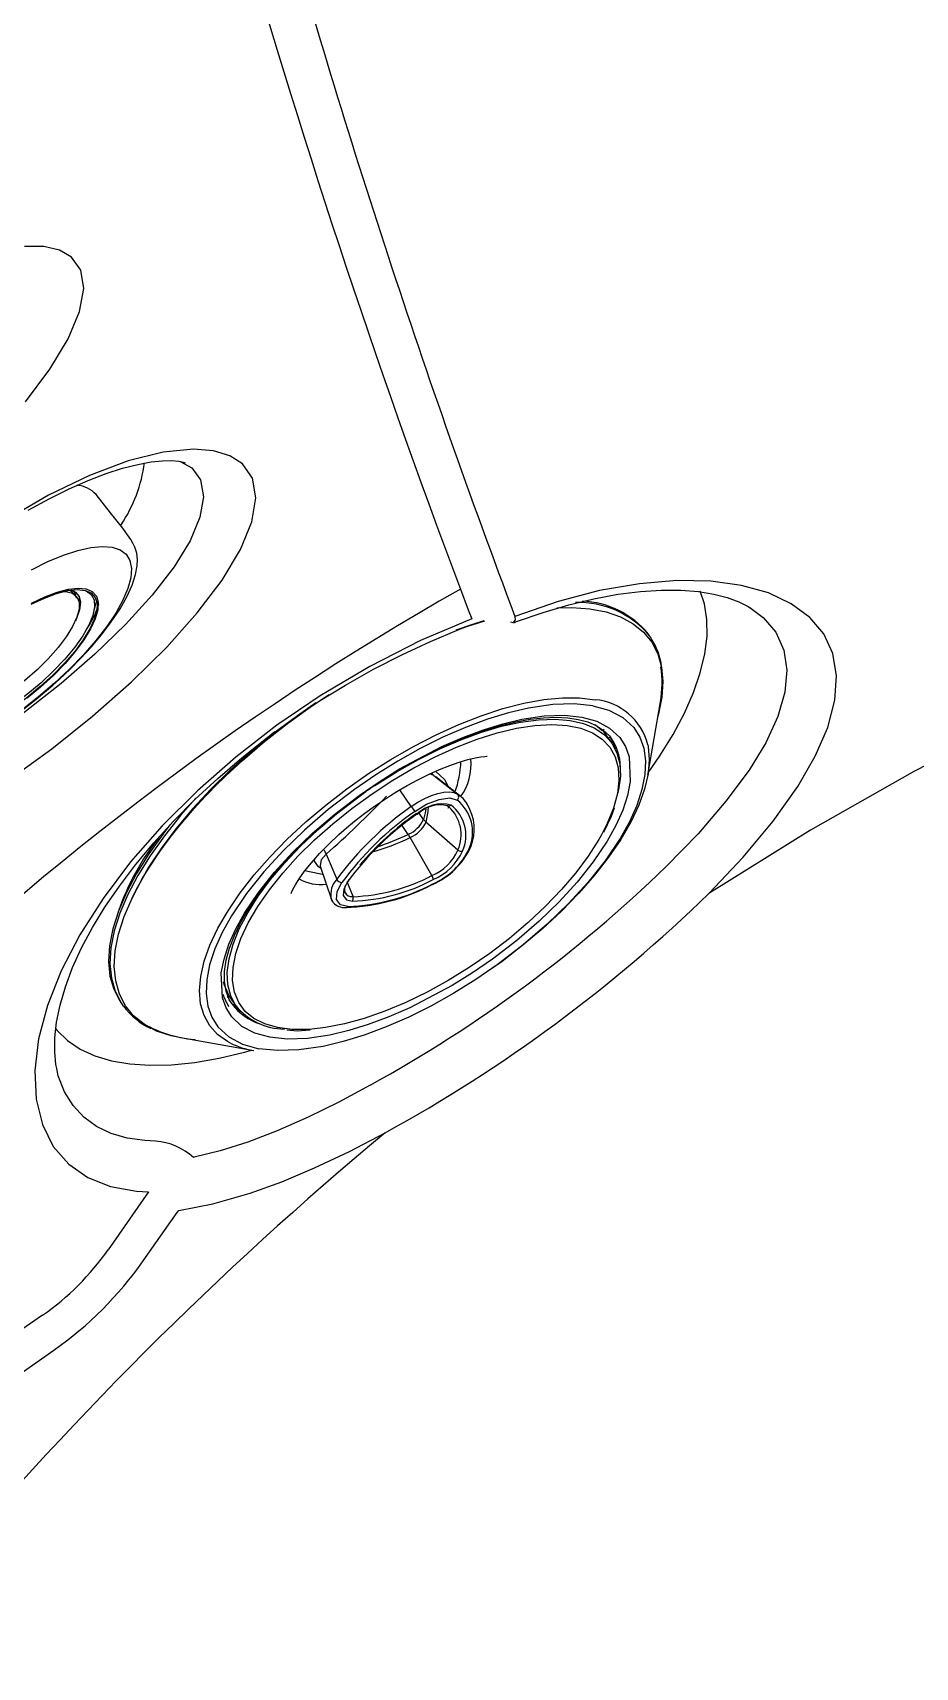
# Model space of a CAD drawing. Extents: x 527 to 611, y 788 to 934.
# Drawn here: x 542.11 to 546.65, y 870.37 to 878.79 of the extents above; entities that cross this region are included whole.
import ezdxf

# ---------------------------------------------------------------- set-up
doc = ezdxf.new("R2010")
doc.units = 0
doc.header["$MEASUREMENT"] = 0
for name, color, linetype in [('1', 4, 'Continuous'), ('BDIM_GREEN', 3, 'Continuous'), ('BDIM_YELLOW', 2, 'Continuous')]:
    doc.layers.add(name, color=color, linetype=linetype)

# ---------------------------------------------------------------- blocks, each defined once
blk = doc.blocks.new('2018 FLAIR')
at = {"layer": '1', "linetype": 'Continuous', "lineweight": 25}
for p, q in [((17.697, 72.4024), (17.6884, 72.3913)), ((17.6956, 72.4195), (17.697, 72.4024)), ((15.8073, 69.4553), (15.5997, 69.1574)), ((15.7804, 69.0997), (15.9554, 69.3492)), ((15.9554, 69.3492), (15.9634, 69.36)), ((15.0708, 68.4647), (15.3202, 68.6396))]:
    blk.add_line(p, q, dxfattribs=at)
at = {"layer": '1', "linetype": 'Continuous', "lineweight": 25, "flags": 128}
for points in [[(15.1743, 73.5249), (15.3006, 73.6948), (15.394, 73.851), (15.4528, 73.9908), (15.4744, 74.1092), (15.4595, 74.2047), (15.4114, 74.2715), (15.3497, 74.3069), (15.2685, 74.3255), (15.17, 74.3266)], [(15.0932, 71.5813), (15.3096, 71.7383), (15.5204, 71.9068), (15.7202, 72.0832), (15.9018, 72.2618), (16.0591, 72.438), (16.1876, 72.6077), (16.2817, 72.765), (16.3401, 72.9077), (16.3603, 73.0303), (16.3431, 73.1317), (16.2922, 73.2054), (16.2274, 73.2473), (16.1428, 73.273), (16.0404, 73.2815), (15.883, 73.2661), (15.7031, 73.2213), (15.5035, 73.1467), (15.2922, 73.0445), (15.0739, 72.9163)], [(27.6466, 73.3073), (26.8987, 73.3415), (26.1445, 73.3367), (25.4011, 73.2938), (24.6528, 73.2123), (24.0025, 73.11), (23.349, 72.9773), (22.7068, 72.8171), (22.0628, 72.6221), (21.4229, 72.3931), (20.8595, 72.1619), (20.3026, 71.905), (19.7528, 71.6228), (19.2169, 71.3188), (18.6946, 70.9926)], [(15.1887, 72.9667), (15.2956, 73.0256), (15.3993, 73.0771), (15.4979, 73.1208), (15.5901, 73.1562), (15.6744, 73.1834), (15.7524, 73.2034), (15.8215, 73.2161), (15.8806, 73.2223), (15.9284, 73.223), (15.9637, 73.2197), (15.9861, 73.2148), (15.9962, 73.2111), (15.9961, 73.2112), (15.9961, 73.2112)], [(15.971, 73.2181), (16.0314, 73.186), (16.0758, 73.123), (16.0909, 73.0364), (16.0731, 72.9316), (16.0218, 72.8095), (15.9394, 72.6751), (15.8269, 72.5299), (15.6896, 72.3793), (15.5314, 72.2262), (15.358, 72.075), (15.1753, 71.9298), (14.9883, 71.794), (14.8037, 71.6727), (14.6247, 71.5679), (14.4581, 71.4844), (14.3054, 71.4235), (14.172, 71.3882), (14.0595, 71.3791), (13.9706, 71.3978), (13.9082, 71.4437), (13.9082, 71.4437)], [(18.6946, 70.9926), (18.8715, 71.1801), (19.0251, 71.3649), (19.1517, 71.5432), (19.242, 71.6996), (19.3066, 71.8486), (19.3436, 71.9879), (19.352, 72.1137), (19.3327, 72.2285), (19.2861, 72.3301), (19.2148, 72.415), (19.119, 72.4858), (19.0006, 72.541), (18.8617, 72.5795), (18.7037, 72.6009), (18.5298, 72.6045), (18.3368, 72.5887), (18.1316, 72.5529), (17.9181, 72.497), (17.6956, 72.4195)], [(17.4143, 72.5608), (17.4552, 72.4535), (17.4729, 72.4073)], [(17.69, 72.3878), (17.7035, 72.3931), (17.8403, 72.4405), (17.9738, 72.4799), (18.1026, 72.5111), (18.2257, 72.5341), (18.342, 72.5489), (18.4504, 72.5558), (18.5502, 72.5553), (18.6403, 72.548), (18.7196, 72.5351), (18.7892, 72.5171), (18.8483, 72.4953), (18.8966, 72.4708), (18.9041, 72.4657)], [(18.3818, 71.615), (18.4414, 71.7011), (18.5103, 71.8126), (18.5683, 71.9216), (18.6151, 72.0274), (18.6502, 72.1294), (18.6735, 72.2267), (18.6849, 72.3187), (18.6841, 72.4047), (18.6712, 72.4842), (18.649, 72.5506)], [(18.9044, 72.466), (18.9746, 72.4149), (19.0391, 72.3384), (19.0804, 72.2466), (19.096, 72.143), (19.086, 72.0296), (19.0492, 71.9038), (18.9869, 71.7694), (18.9011, 71.6285), (18.7819, 71.4675), (18.6386, 71.3006), (18.4746, 71.1314)], [(17.4729, 72.4073), (17.2097, 72.2957), (16.9474, 72.1628), (16.6923, 72.0113), (16.4697, 71.859), (16.2575, 71.6945), (16.0598, 71.521), (15.879, 71.3407), (15.716, 71.1549), (15.574, 70.9674), (15.4546, 70.7801), (15.3585, 70.5948), (15.2874, 70.4153), (15.2422, 70.2432), (15.2228, 70.0812), (15.2293, 69.9332), (15.2614, 69.8027), (15.3178, 69.6899), (15.3972, 69.5977), (15.4949, 69.5298), (15.6119, 69.4833), (15.746, 69.4589), (15.8073, 69.4553)], [(15.3361, 70.0913), (15.3313, 70.1113), (15.3247, 70.1761), (15.3256, 70.2492), (15.3347, 70.3301), (15.3527, 70.418), (15.38, 70.5119), (15.4169, 70.6107), (15.4634, 70.713), (15.5194, 70.8177), (15.5838, 70.9229), (15.6578, 71.0308), (15.7417, 71.1411), (15.835, 71.2528), (15.9371, 71.3649), (16.0474, 71.4762), (16.1649, 71.5856), (16.2884, 71.6918), (16.417, 71.7938), (16.5494, 71.8907), (16.6843, 71.9815), (16.8226, 72.0667), (16.9664, 72.1475), (17.1127, 72.2224), (17.26, 72.2911), (17.4069, 72.353), (17.451, 72.3697)], [(17.6731, 72.3914), (17.6848, 72.3891), (17.686, 72.3889)], [(15.3286, 70.2971), (15.3369, 70.287), (15.3908, 70.2346), (15.4557, 70.1908), (15.5311, 70.156), (15.6166, 70.1304), (15.7115, 70.1142), (15.8152, 70.1075), (15.927, 70.1103), (16.046, 70.1227), (16.1714, 70.1445), (16.3024, 70.1756), (16.3379, 70.1854)], [(15.8446, 69.7172), (15.7891, 69.7192), (15.698, 69.7317), (15.6153, 69.7556), (15.5396, 69.7921), (15.4742, 69.8403), (15.4192, 69.9003), (15.3757, 69.9709), (15.3432, 70.054), (15.3353, 70.0911)], [(16.9499, 70.0051), (16.788, 69.9181), (16.6299, 69.84), (16.4714, 69.7698), (16.3193, 69.7112), (16.1777, 69.6661), (16.0432, 69.6335), (16.0396, 69.6328)], [(15.9634, 69.36), (16.1395, 69.3935), (16.3323, 69.449), (16.4941, 69.5078), (16.6625, 69.5787), (16.8426, 69.6639), (17.0272, 69.7602)], [(15.2625, 68.8203), (15.0709, 68.6878), (14.9646, 68.6127)]]:
    blk.add_lwpolyline(points, dxfattribs=at)
at = {"layer": '1', "linetype": 'Continuous', "lineweight": 25}
for centre, radius, start, end in [((60.0313, 88.3705), 45.2409, 195.66123, 200.64509), ((59.5829, 88.4354), 45.0576, 195.85456, 200.62908), ((15.0588, 73.3031), 0.7338, 325.98138, 352.86437), ((24.7016, 59.7177), 14.7666, 119.57089, 150.42536), ((13.5092, 76.2583), 7.1372, 298.82095, 314.0832), ((13.3206, 76.5193), 7.7087, 298.73952, 314.19741), ((28.7644, 55.6547), 18.3501, 129.76403, 140.23267), ((15.8182, 69.3885), 0.3297, 47.80737, 85.40344), ((14.5042, 69.9159), 1.3325, 304.68811, 325.30232), ((14.2396, 70.1806), 1.8821, 305.04201, 324.95274)]:
    blk.add_arc(centre, radius, start, end, dxfattribs=at)
at = {"layer": 'BDIM_GREEN', "linetype": 'Continuous', "lineweight": 25}
for p, q in [((15.5244, 72.4361), (15.5383, 72.4894)), ((18.3888, 72.3207), (18.3818, 72.3307)), ((18.3796, 71.6022), (18.4446, 71.9795)), ((18.1089, 71.8641), (18.1455, 71.8327)), ((18.1455, 71.8327), (18.1552, 71.8396)), ((18.1939, 71.7682), (18.1477, 71.8343)), ((18.1866, 71.7981), (18.1775, 71.7917)), ((17.277, 71.6007), (17.3994, 71.504)), ((17.4111, 71.4955), (17.2879, 71.5928)), ((17.3994, 71.504), (17.4111, 71.4955)), ((17.3443, 71.4472), (17.3549, 71.4395)), ((17.4021, 71.2158), (17.2373, 71.3602)), ((17.2681, 71.0852), (17.1564, 71.2813)), ((16.7226, 71.1948), (16.7775, 71.0657)), ((17.4688, 71.2345), (17.4684, 71.2333)), ((16.6929, 71.1334), (16.748, 70.9663)), ((15.7227, 70.9681), (15.7168, 70.9552)), ((15.6653, 70.4308), (15.6723, 70.4208)), ((15.6723, 70.4208), (15.6782, 70.4126)), ((16.2131, 70.4592), (16.2228, 70.4661)), ((16.2223, 70.4657), (16.2582, 70.4143)), ((16.2385, 70.4218), (16.2354, 70.4264)), ((16.252, 70.4231), (16.2446, 70.4178)), ((15.9737, 70.2514), (16.3504, 70.1829))]:
    blk.add_line(p, q, dxfattribs=at)
at = {"layer": 'BDIM_GREEN', "linetype": 'Continuous', "lineweight": 25, "flags": 128}
for points in [[(15.2301, 71.9935), (15.3161, 72.066), (15.3497, 72.0963), (15.4041, 72.1477), (15.4584, 72.2026), (15.513, 72.2621), (15.5665, 72.3257), (15.6163, 72.3914), (15.6618, 72.4598), (15.6967, 72.5215), (15.7237, 72.5809), (15.7414, 72.6353), (15.7497, 72.6802), (15.7511, 72.7129), (15.7474, 72.7459), (15.7378, 72.7775), (15.728, 72.7981), (15.7176, 72.8156), (15.7088, 72.8289), (15.692, 72.852), (15.675, 72.8743), (15.6467, 72.9105), (15.6129, 72.9535), (15.5388, 73.0474)], [(15.2062, 72.6606), (15.2899, 72.7023), (15.3694, 72.7357), (15.4435, 72.7601), (15.5109, 72.7753), (15.5704, 72.7809), (15.6211, 72.7768), (15.6619, 72.7631), (15.6924, 72.7401), (15.7118, 72.7081), (15.7199, 72.6677), (15.7166, 72.6195), (15.7019, 72.5645), (15.676, 72.5035), (15.6395, 72.4376), (15.5929, 72.3678), (15.537, 72.2955), (15.4728, 72.2219), (15.4013, 72.1481), (15.3239, 72.0755), (15.2418, 72.0053), (15.1565, 71.9387)], [(15.2046, 72.4888), (15.2734, 72.5215), (15.3376, 72.5457), (15.3955, 72.5607), (15.4458, 72.5661), (15.4872, 72.5619), (15.5187, 72.5482), (15.5395, 72.5252), (15.5492, 72.4936), (15.5473, 72.4541), (15.5341, 72.4077), (15.5099, 72.3555), (15.4752, 72.2989), (15.4308, 72.2391), (15.378, 72.1778), (15.3179, 72.1164), (15.2521, 72.0564), (15.1822, 71.9993)], [(15.2039, 72.4824), (15.2716, 72.5146), (15.3347, 72.5384), (15.3918, 72.5531), (15.4412, 72.5585), (15.482, 72.5544), (15.513, 72.5408), (15.5335, 72.5182), (15.5429, 72.4871), (15.5412, 72.4482), (15.5282, 72.4025), (15.5043, 72.3512), (15.4701, 72.2955), (15.4265, 72.2367), (15.3745, 72.1763), (15.3154, 72.1159), (15.2506, 72.0568), (15.1818, 72.0006)], [(15.4795, 72.555), (15.4874, 72.5518), (15.513, 72.533), (15.5273, 72.505), (15.5301, 72.4687), (15.5211, 72.4249), (15.5007, 72.3748), (15.4694, 72.3197), (15.428, 72.261), (15.3775, 72.2002), (15.3193, 72.139), (15.2549, 72.0788), (15.186, 72.0212), (15.1142, 71.9678), (15.0416, 71.9199), (14.9699, 71.8788), (14.9011, 71.8455), (14.8368, 71.8209), (14.7789, 71.8056), (14.7287, 71.8001)], [(15.3738, 72.5493), (15.383, 72.5486), (15.4162, 72.5395), (15.4389, 72.5211), (15.4505, 72.4937), (15.4507, 72.4583), (15.4394, 72.4159), (15.4171, 72.3676), (15.3842, 72.3149), (15.3419, 72.2592), (15.2913, 72.2022), (15.2338, 72.1455), (15.1711, 72.0908), (15.105, 72.0396), (15.0375, 71.9933), (14.9704, 71.9534), (14.9057, 71.921), (14.8452, 71.8969), (14.7907, 71.882), (14.7438, 71.8766)], [(15.4151, 72.5555), (15.4323, 72.5458), (15.4502, 72.5235), (15.4571, 72.4928), (15.453, 72.4547), (15.4378, 72.4101), (15.4312, 72.3958)], [(15.4197, 72.5535), (15.4228, 72.5497), (15.432, 72.532)], [(15.449, 72.526), (15.4504, 72.513), (15.4499, 72.4967)], [(15.5399, 72.4361), (15.5306, 72.4074), (15.5064, 72.3555), (15.4719, 72.2992), (15.4279, 72.2399), (15.3753, 72.1789), (15.3156, 72.1179), (15.2502, 72.0582), (15.1807, 72.0014), (15.1088, 71.9489), (15.0363, 71.902), (14.965, 71.8618), (14.8966, 71.8292), (14.8329, 71.8053), (14.7753, 71.7904), (14.7318, 71.7851)], [(15.5408, 72.4995), (15.5387, 72.4907), (15.5383, 72.4894)], [(17.9118, 72.4649), (17.9882, 72.4661), (18.0812, 72.4592), (18.1653, 72.4429), (18.2399, 72.4172), (18.3043, 72.3824), (18.358, 72.3389), (18.4004, 72.2869), (18.4313, 72.2269), (18.4503, 72.1594), (18.4574, 72.0851), (18.4524, 72.0044), (18.4353, 71.9182), (18.4317, 71.9046)], [(17.5358, 72.397), (17.4723, 72.3775), (17.3904, 72.3493)], [(17.4022, 72.3529), (17.4206, 72.3594), (17.5404, 72.3979)], [(18.3975, 72.3076), (18.3943, 72.3125), (18.3888, 72.3207)], [(16.0485, 70.2378), (16.0081, 70.242), (15.9239, 70.2584), (15.8494, 70.284), (15.785, 70.3188), (15.7313, 70.3624), (15.6889, 70.4144), (15.658, 70.4744), (15.639, 70.5418), (15.6319, 70.6162), (15.6369, 70.6968), (15.654, 70.783), (15.6828, 70.8741), (15.7233, 70.9692), (15.7751, 71.0675), (15.8377, 71.1683), (15.9106, 71.2707), (15.9932, 71.3737), (16.0847, 71.4765), (16.1845, 71.5783), (16.2915, 71.6781), (16.405, 71.7751), (16.524, 71.8685), (16.6474, 71.9575), (16.7382, 72.0182)], [(14.1348, 71.9163), (14.1496, 71.8982), (14.253, 71.7726), (14.2796, 71.7407), (14.2994, 71.7177), (14.318, 71.6974), (14.3324, 71.6833), (14.3515, 71.6676), (14.378, 71.6515), (14.4172, 71.6374), (14.4608, 71.631), (14.5114, 71.6315), (14.5703, 71.6398), (14.6424, 71.6578), (14.7123, 71.6818), (14.7934, 71.7162), (14.8694, 71.7537), (14.9533, 71.8006), (15.0295, 71.8479), (15.091, 71.8892), (15.1413, 71.9252), (15.2301, 71.9935)], [(16.6704, 71.9743), (16.5761, 71.9081), (16.4553, 71.8167), (16.3396, 71.7213), (16.2298, 71.6228), (16.127, 71.5219), (16.0321, 71.4197), (15.9457, 71.3168), (15.8687, 71.2142), (15.8017, 71.1129), (15.7453, 71.0136), (15.7168, 70.9552)], [(18.0967, 71.96), (18.0008, 71.97), (17.8901, 71.9664), (17.7656, 71.9481), (17.6619, 71.9236), (17.554, 71.8905), (17.4404, 71.8481), (17.3246, 71.7975), (17.2079, 71.7392), (17.0915, 71.6739), (16.979, 71.6037), (16.8692, 71.5282), (16.7342, 71.425), (16.6109, 71.319), (16.5008, 71.2126), (16.4016, 71.1041), (16.3123, 70.9918), (16.2358, 70.8778), (16.1875, 70.7909), (16.1499, 70.7069), (16.123, 70.6251), (16.1079, 70.548), (16.1048, 70.4765), (16.1137, 70.4115), (16.1341, 70.3546), (16.1656, 70.3051), (16.2219, 70.2533), (16.2929, 70.2161), (16.376, 70.193)], [(18.0967, 71.96), (18.1798, 71.9369), (18.2508, 71.8997), (18.307, 71.8479), (18.3386, 71.7984), (18.3589, 71.7416), (18.3679, 71.6765), (18.3648, 71.6051), (18.3497, 71.528), (18.3228, 71.4461), (18.2852, 71.3621), (18.2369, 71.2752), (18.1604, 71.1612), (18.0711, 71.049), (17.9719, 70.9405), (17.8617, 70.834), (17.7385, 70.728), (17.6035, 70.6248), (17.4937, 70.5493), (17.3812, 70.4792), (17.2648, 70.4139), (17.1481, 70.3556), (17.0323, 70.305), (16.9187, 70.2626), (16.8107, 70.2295), (16.7071, 70.205), (16.5825, 70.1866), (16.4718, 70.183), (16.376, 70.193)], [(16.4333, 70.2518), (16.3557, 70.2734), (16.2894, 70.3081), (16.2369, 70.3565), (16.2074, 70.4027), (16.1885, 70.4558), (16.183, 70.5832), (16.1971, 70.6551), (16.2222, 70.7315), (16.2573, 70.8099), (16.3024, 70.891), (16.3738, 70.9974), (16.4572, 71.1022), (16.5498, 71.2035), (16.6526, 71.3029), (16.7676, 71.4018), (16.8936, 71.4982), (16.9961, 71.5686), (17.1012, 71.6341), (17.3187, 71.7495), (17.4268, 71.7967), (17.5328, 71.8363), (17.6336, 71.8672), (17.7303, 71.89), (17.8466, 71.9072), (17.9499, 71.9105), (18.0394, 71.9012)], [(18.0394, 71.9012), (18.117, 71.8796), (18.1832, 71.8449), (18.2358, 71.7966), (18.2652, 71.7504), (18.2842, 71.6973), (18.2897, 71.5699), (18.2756, 71.4979), (18.2504, 71.4215), (18.2154, 71.3431), (18.1703, 71.262), (18.0988, 71.1556), (18.0155, 71.0508), (17.9229, 70.9495), (17.8201, 70.8502), (17.7051, 70.7512), (17.5791, 70.6549), (17.4765, 70.5844), (17.3715, 70.519), (17.1539, 70.4036), (17.0459, 70.3564), (16.9399, 70.3168), (16.8391, 70.2859), (16.7424, 70.263), (16.6261, 70.2459), (16.5227, 70.2425), (16.4333, 70.2518)], [(17.1972, 71.6831), (17.2209, 71.696), (17.2995, 71.7354), (17.3804, 71.7721), (17.4621, 71.8052), (17.5433, 71.834), (17.6229, 71.858), (17.7, 71.8767), (17.7737, 71.8901), (17.8432, 71.8981), (17.9081, 71.9005), (17.9678, 71.8976), (18.0219, 71.8895), (18.0703, 71.8763), (18.1131, 71.8581), (18.1502, 71.8344), (18.182, 71.8042), (18.1937, 71.7867)], [(16.4594, 71.8255), (16.4544, 71.8215), (16.3397, 71.727), (16.231, 71.6294), (16.1291, 71.5295), (16.035, 71.4282), (15.9495, 71.3263), (15.8732, 71.2247), (15.8068, 71.1243), (15.751, 71.0259), (15.7227, 70.9681)], [(18.3794, 71.7591), (18.3813, 71.7496), (18.387, 71.6824), (18.3808, 71.6091), (18.3628, 71.5304), (18.3331, 71.4472), (18.2922, 71.3603), (18.2403, 71.2706), (18.178, 71.179), (18.106, 71.0865), (18.025, 70.994), (17.9359, 70.9024), (17.8394, 70.8127), (17.7368, 70.7259), (17.6289, 70.6427), (17.5701, 70.6006)], [(18.2125, 71.7365), (18.2013, 71.7692), (18.1866, 71.7981)], [(18.1914, 71.7717), (18.1942, 71.7678), (18.2206, 71.7178), (18.2354, 71.6603), (18.2384, 71.5963), (18.2294, 71.5263), (18.2088, 71.4511), (18.2069, 71.4457)], [(16.5424, 70.9924), (16.5423, 70.9921), (16.5445, 70.9979), (16.5516, 71.0132), (16.5648, 71.0372), (16.5848, 71.0689), (16.6123, 71.1073), (16.6471, 71.1509), (16.689, 71.1982), (16.7367, 71.2473), (16.7881, 71.2958), (16.8394, 71.3405), (16.8781, 71.3721), (16.9226, 71.4066), (16.9776, 71.4465), (17.0551, 71.498), (17.0873, 71.5179), (17.1403, 71.5489), (17.1944, 71.5781), (17.2505, 71.6059), (17.3062, 71.6309), (17.3595, 71.6521), (17.4088, 71.6693), (17.4526, 71.6822), (17.4897, 71.6911), (17.519, 71.6964), (17.5397, 71.6988), (17.5513, 71.6995), (17.5528, 71.6995)], [(16.237, 70.4266), (16.224, 70.4461), (16.2074, 70.4902), (16.1997, 70.5386), (16.2002, 70.5914), (16.2088, 70.6487), (16.2257, 70.7102), (16.2508, 70.7755), (16.2841, 70.8441), (16.3254, 70.9151), (16.3743, 70.9879), (16.4303, 71.0616), (16.4928, 71.1353), (16.5606, 71.2079), (16.6319, 71.2778), (16.7026, 71.3417), (16.7653, 71.3946), (16.8193, 71.4376), (16.8862, 71.4878), (16.9279, 71.5176)], [(17.1617, 71.4403), (17.1957, 71.4627), (17.2307, 71.4818), (17.2654, 71.4971), (17.2988, 71.5081), (17.3298, 71.5143), (17.3575, 71.5158), (17.381, 71.5123), (17.3994, 71.504)], [(17.1795, 71.4155), (17.2407, 71.4525), (17.3053, 71.4776), (17.3607, 71.4846), (17.3976, 71.4739)], [(17.3517, 71.4322), (17.3572, 71.4421), (17.3587, 71.4458)], [(18.1529, 71.3086), (18.1924, 71.3902), (18.2077, 71.4332)], [(15.9195, 71.3474), (15.8828, 71.3003), (15.8095, 71.1974), (15.7465, 71.096), (15.6945, 70.997), (15.6537, 70.9014), (15.6247, 70.8098), (15.6076, 70.723), (15.6025, 70.6419), (15.6096, 70.5671), (15.6288, 70.4993), (15.6598, 70.4389), (15.6653, 70.4308)], [(17.1908, 71.4015), (17.1912, 71.4009), (17.1917, 71.4001), (17.1919, 71.3998), (17.1917, 71.3999), (17.1913, 71.4004), (17.1905, 71.4013)], [(18.1408, 71.2944), (18.1271, 71.2702), (18.0729, 71.1852), (18.0085, 71.0989), (17.9348, 71.0124), (17.8526, 70.9266), (17.7629, 70.8426), (17.6668, 70.7615), (17.5654, 70.6842), (17.4601, 70.6117), (17.3521, 70.5448), (17.2426, 70.4844), (17.1331, 70.4311), (17.0248, 70.3857), (16.9191, 70.3487), (16.8173, 70.3205), (16.7205, 70.3015), (16.6492, 70.2933)], [(16.6154, 71.1113), (16.6283, 71.1069), (16.704, 71.0916)], [(16.8348, 70.9251), (16.7963, 70.9342), (16.7758, 70.9612), (16.7793, 71.0025), (16.8039, 71.0491)], [(16.8331, 71.0527), (16.8133, 71.0151), (16.8105, 70.9818), (16.827, 70.96), (16.8581, 70.9526)], [(16.748, 70.9663), (16.7582, 70.9472), (16.7598, 70.9459)], [(16.7574, 70.95), (16.7546, 70.9534), (16.748, 70.9663)], [(16.2228, 70.4661), (16.199, 70.5208), (16.1946, 70.5378)], [(16.5209, 70.2905), (16.5736, 70.2852), (16.641, 70.2908)]]:
    blk.add_lwpolyline(points, dxfattribs=at)
at = {"layer": 'BDIM_GREEN', "linetype": 'Continuous', "lineweight": 25}
for centre, radius, start, end in [((15.4313, 72.9518), 0.1439, 41.66046, 86.7616), ((15.085, 72.6271), 0.4887, 325.44773, 343.17226), ((18.0246, 72.0355), 0.4635, 39.56506, 87.7119), ((18.1216, 72.1216), 0.3316, 6.99764, 33.69264), ((17.9474, 72.0747), 0.5062, 349.16137, 9.75118), ((18.3992, 69.4263), 2.557, 118.04142, 125.12918), ((16.9157, 71.6877), 0.5015, 339.85022, 358.1713), ((17.386, 71.4897), 0.0196, 306.20542, 46.93205), ((17.3333, 71.3894), 0.1323, 27.56492, 60.57576), ((13.5749, 74.7817), 4.7722, 311.26871, 316.44502), ((18.0906, 70.1035), 1.6279, 124.79421, 143.76797), ((17.759, 71.8513), 0.7251, 214.53239, 216.9522), ((17.3214, 71.2645), 0.1893, 76.25564, 133.72864), ((17.3115, 71.2781), 0.1707, 77.00934, 134.50397), ((17.3547, 71.4615), 0.0176, 234.07008, 311.91966), ((17.2434, 71.2918), 0.1992, 336.19232, 51.85197), ((17.2683, 71.3093), 0.2093, 336.19232, 51.85197), ((17.2448, 71.3251), 0.241, 337.66355, 31.40054), ((18.0879, 70.1083), 1.5918, 124.79378, 143.7684), ((18.0548, 70.1575), 1.5146, 124.79378, 143.7684), ((18.0999, 70.112), 1.5824, 125.18003, 139.50167), ((17.0864, 71.4373), 0.1521, 293.14548, 335.4167), ((17.0948, 71.4254), 0.1568, 293.14548, 335.4167), ((17.2893, 71.42), 0.0792, 215.45455, 228.97007), ((16.8962, 70.4685), 1.3164, 141.79834, 160.91572), ((16.9717, 71.1764), 0.2123, 29.5891, 34.73353), ((17.1661, 71.3238), 0.2595, 293.14548, 335.4167), ((17.1166, 71.3937), 0.3865, 293.37304, 335.6787), ((17.1306, 71.3753), 0.362, 293.12373, 335.43845), ((17.1601, 71.3327), 0.2919, 293.12373, 335.43845), ((17.4177, 71.2337), 0.0237, 228.90498, 289.48311), ((16.8242, 71.9291), 0.9536, 272.23699, 297.7473), ((17.232, 71.0623), 0.0428, 2.5583, 32.31017), ((16.8037, 71.0781), 0.029, 205.34292, 270.41743), ((16.8727, 71.0132), 0.0546, 154.95269, 194.19716), ((16.7837, 71.9662), 1.0471, 272.16904, 297.66686), ((16.8325, 71.0607), 0.00805, 274.5203, 32.94901), ((16.7948, 71.9509), 1.0266, 272.23679, 297.74749), ((16.8199, 71.9287), 0.9768, 272.23679, 297.74749), ((16.8199, 71.0022), 0.0824, 223.17941, 272.39999), ((16.8391, 70.9674), 0.024, 322.25796, 21.70871), ((15.9745, 70.6283), 0.3656, 216.22399, 244.87519), ((16.4221, 70.5494), 0.2433, 197.94765, 214.81976), ((16.42, 70.5844), 0.2419, 215.18137, 235.07145), ((16.5131, 70.6238), 0.33, 219.41515, 269.14969), ((16.0612, 70.7709), 0.5268, 241.70801, 260.42815), ((16.4292, 70.6328), 0.4567, 244.20833, 260.06098)]:
    blk.add_arc(centre, radius, start, end, dxfattribs=at)
at = {"layer": 'BDIM_YELLOW', "linetype": 'Continuous', "lineweight": 25}
for p, q in [((17.277, 71.6007), (17.2571, 71.6089)), ((17.1617, 71.4403), (17.1022, 71.5267)), ((17.1462, 71.2974), (17.1114, 71.3474)), ((17.2248, 71.374), (17.2021, 71.4061)), ((16.8614, 70.9763), (16.8312, 71.0526))]:
    blk.add_line(p, q, dxfattribs=at)
at = {"layer": 'BDIM_YELLOW', "linetype": 'Continuous', "lineweight": 25, "flags": 128}
for points in [[(16.2305, 70.2216), (16.2152, 70.2298), (16.1637, 70.2664), (16.1232, 70.3114), (16.094, 70.3644), (16.0765, 70.4248), (16.0708, 70.492), (16.077, 70.5653), (16.095, 70.644), (16.1246, 70.7272), (16.1656, 70.8141), (16.2175, 70.9038), (16.2797, 70.9954), (16.3517, 71.0879), (16.4327, 71.1804), (16.5219, 71.272), (16.6183, 71.3616), (16.721, 71.4485), (16.8289, 71.5316), (16.9409, 71.6102), (17.0559, 71.6834), (17.1726, 71.7505), (17.2899, 71.8108), (17.4066, 71.8637), (17.5215, 71.9086), (17.6333, 71.9451), (17.741, 71.9727), (17.8435, 71.9913), (17.9396, 72.0006), (18.0285, 72.0005), (18.1091, 71.9911)], [(16.4996, 71.0979), (16.5777, 71.1842), (16.6638, 71.2692), (16.7568, 71.3519), (16.8557, 71.4312), (16.9592, 71.5062), (17.066, 71.576), (17.1749, 71.6398), (17.2846, 71.6967), (17.3936, 71.7461), (17.5008, 71.7874), (17.6047, 71.82), (17.7042, 71.8436), (17.798, 71.8579), (17.885, 71.8628), (17.9641, 71.858), (18.0343, 71.8439), (18.0949, 71.8203), (18.145, 71.7878), (18.1841, 71.7466), (18.2117, 71.6973), (18.2275, 71.6405), (18.2312, 71.5768), (18.2229, 71.5071), (18.2026, 71.4321), (18.1705, 71.3528), (18.1408, 71.2944)], [(16.9741, 71.5485), (16.9818, 71.5536), (17.0895, 71.6215), (17.1988, 71.6831), (17.3084, 71.7378), (17.417, 71.7849), (17.5234, 71.8238), (17.6263, 71.8542), (17.7246, 71.8757), (17.817, 71.8879), (17.9024, 71.8908), (17.9799, 71.8843), (18.0486, 71.8686), (18.1077, 71.8437), (18.1564, 71.81), (18.1914, 71.7717)], [(17.277, 71.6007), (17.2716, 71.6071), (17.2691, 71.6142)], [(17.2867, 71.6221), (17.3323, 71.5803), (17.3529, 71.5404)], [(16.2582, 70.4143), (16.258, 70.4146), (16.2315, 70.4647), (16.2167, 70.5221), (16.2138, 70.5862), (16.2227, 70.6562), (16.2434, 70.7313), (16.2756, 70.8106), (16.3189, 70.8933), (16.3729, 70.9782), (16.4369, 71.0645), (16.5101, 71.151), (16.5917, 71.2369), (16.6808, 71.3211), (16.7762, 71.4025), (16.877, 71.4804), (16.9071, 71.5022)], [(16.0515, 71.4829), (15.9729, 71.394), (15.8898, 71.2903), (15.8165, 71.1874), (15.7535, 71.086), (15.7014, 70.9871), (15.6607, 70.8914), (15.6316, 70.7998), (15.6145, 70.7131), (15.6095, 70.632), (15.6166, 70.5572), (15.6357, 70.4893), (15.6668, 70.429), (15.6723, 70.4208)], [(17.2357, 71.4264), (17.2331, 71.4087), (17.2248, 71.374)], [(16.6967, 71.122), (16.6829, 71.1292), (16.6626, 71.1592), (16.664, 71.1699)], [(16.7226, 71.1948), (16.6965, 71.166), (16.6922, 71.1362), (16.694, 71.1335)], [(16.6492, 70.2933), (16.63, 70.292), (16.5468, 70.2919), (16.472, 70.3014), (16.4065, 70.3203), (16.3511, 70.3483), (16.3064, 70.3852), (16.273, 70.4305), (16.2512, 70.4837), (16.2415, 70.544), (16.2438, 70.6108), (16.2581, 70.6833), (16.2844, 70.7605), (16.3222, 70.8416), (16.371, 70.9256), (16.4304, 71.0113), (16.4996, 71.0979)]]:
    blk.add_lwpolyline(points, dxfattribs=at)
at = {"layer": 'BDIM_YELLOW', "linetype": 'Continuous', "lineweight": 25}
for centre, radius, start, end in [((15.378, 72.4936), 0.0633, 19.09339, 72.66032), ((18.0213, 72.0121), 0.4799, 40.0237, 91.61767), ((18.0796, 71.6833), 0.3092, 14.19363, 84.51923), ((17.9667, 71.6383), 0.2726, 356.11512, 33.1085), ((17.1893, 71.6559), 0.2802, 323.79533, 6.24195), ((16.9593, 71.4457), 0.2908, 342.90606, 357.5666), ((17.2217, 71.2946), 0.1968, 336.42032, 47.41608), ((16.6517, 72.311), 1.1467, 285.35045, 296.10956), ((16.6249, 72.3682), 1.191, 287.42549, 295.96157), ((16.6779, 71.1857), 0.0457, 11.54555, 46.75029), ((17.4552, 71.2381), 0.0141, 289.10092, 340.09472), ((16.6917, 71.2514), 0.2124, 239.40093, 278.53973), ((16.8658, 70.9854), 0.1194, 137.72199, 189.20138), ((16.8563, 71.0158), 0.0398, 203.6017, 277.32741), ((16.8244, 70.9331), 0.0132, 265.55339, 322.57241), ((16.4622, 70.5888), 0.2791, 216.75137, 253.35099)]:
    blk.add_arc(centre, radius, start, end, dxfattribs=at)

msp = doc.modelspace()

# ---------------------------------------------------------------- block references
at = {"layer": '1'}
msp.add_blockref('2018 FLAIR', (526.8953, 803.3624), dxfattribs=at)

doc.saveas('drawing.dxf')
